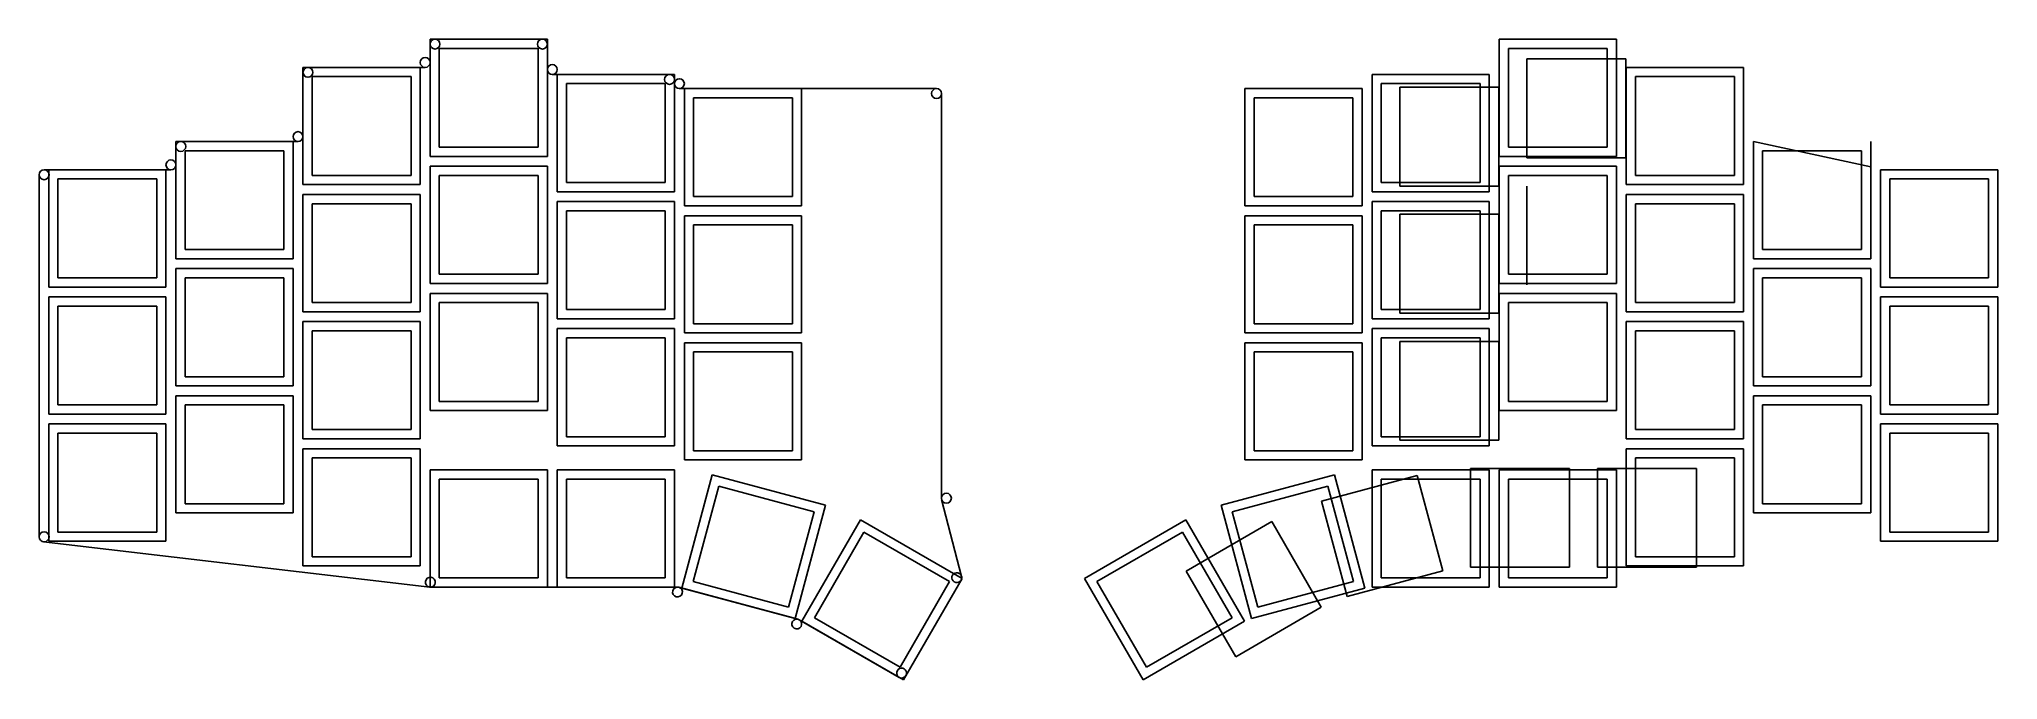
# Model space of a CAD drawing. Header units: millimetres. Extents: x 160 to 438, y -200 to -109.
import ezdxf

# ---------------------------------------------------------------- set-up
doc = ezdxf.new("R2010")
doc.units = ezdxf.units.MM

msp = doc.modelspace()

# ---------------------------------------------------------------- linework, layer by layer
for p, q in [((215.7, -125.8), (215.7, -109.2)), ((215.7, -109.2), (232.3, -109.2)), ((231, -110.5), (217, -110.5)), ((217, -110.5), (217, -124.5)), ((231, -124.5), (231, -110.5)), ((232.3, -125.8), (232.3, -109.2)), ((383.66, -109.2), (367.06, -109.2)), ((367.06, -109.2), (367.06, -125.8)), ((382.36, -110.5), (368.36, -110.5)), ((368.36, -110.5), (368.36, -124.5)), ((382.36, -124.5), (382.36, -110.5)), ((383.66, -125.8), (383.66, -109.2)), ((197.7, -129.8), (197.7, -113.2)), ((197.7, -113.2), (215, -113.2)), ((214.3, -129.8), (214.3, -113.2)), ((385, -112), (371, -112)), ((371, -112), (371, -126)), ((385, -126), (385, -112)), ((401.66, -113.2), (385.06, -113.2)), ((385.06, -113.2), (385.06, -129.8)), ((401.66, -129.8), (401.66, -113.2)), ((213, -114.5), (199, -114.5)), ((199, -114.5), (199, -128.5)), ((213, -128.5), (213, -114.5)), ((233, -114.2), (250.3, -114.2)), ((233.7, -114.2), (233.7, -130.8)), ((249, -115.5), (235, -115.5)), ((235, -115.5), (235, -129.5)), ((249, -129.5), (249, -115.5)), ((250.3, -130.8), (250.3, -114.2)), ((251, -116.2), (287.4, -116.2)), ((251.7, -116.2), (251.7, -132.8)), ((268.3, -132.8), (268.3, -116.2)), ((347.66, -116.2), (331.06, -116.2)), ((331.06, -116.2), (331.06, -132.8)), ((347.66, -132.8), (347.66, -116.2)), ((365.66, -114.2), (349.06, -114.2)), ((349.06, -114.2), (349.06, -130.8)), ((364.36, -115.5), (350.36, -115.5)), ((350.36, -115.5), (350.36, -129.5)), ((367, -116), (353, -116)), ((353, -116), (353, -130)), ((364.36, -129.5), (364.36, -115.5)), ((365.66, -130.8), (365.66, -114.2)), ((367, -130), (367, -116)), ((400.36, -114.5), (386.36, -114.5)), ((386.36, -114.5), (386.36, -128.5)), ((400.36, -128.5), (400.36, -114.5)), ((267, -117.5), (253, -117.5)), ((253, -117.5), (253, -131.5)), ((267, -131.5), (267, -117.5)), ((288.1, -174.21), (288.1, -116.9)), ((346.36, -117.5), (332.36, -117.5)), ((332.36, -117.5), (332.36, -131.5)), ((346.36, -131.5), (346.36, -117.5)), ((179.7, -140.3), (179.7, -123.7)), ((179.7, -123.7), (197, -123.7)), ((196.3, -140.3), (196.3, -123.7)), ((217, -124.5), (231, -124.5)), ((368.36, -124.5), (382.36, -124.5)), ((419.66, -127.3), (403.06, -123.7)), ((403.06, -123.7), (403.06, -140.3)), ((419.66, -140.3), (419.66, -123.7)), ((195, -125), (181, -125)), ((181, -125), (181, -139)), ((195, -139), (195, -125)), ((215.7, -125.8), (232.3, -125.8)), ((232.3, -127.2), (215.7, -127.2)), ((215.7, -127.2), (215.7, -143.8)), ((232.3, -143.8), (232.3, -127.2)), ((367.06, -125.8), (383.66, -125.8)), ((383.66, -127.2), (367.06, -127.2)), ((367.06, -127.2), (367.06, -143.8)), ((371, -126), (385, -126)), ((383.66, -143.8), (383.66, -127.2)), ((418.36, -125), (404.36, -125)), ((404.36, -125), (404.36, -139)), ((418.36, -139), (418.36, -125)), ((160.35, -179.68), (160.35, -128.4)), ((161.05, -127.7), (179, -127.7)), ((161.7, -127.7), (161.7, -144.3)), ((177, -129), (163, -129)), ((163, -129), (163, -143)), ((177, -143), (177, -129)), ((178.3, -144.3), (178.3, -127.7)), ((197.7, -129.8), (214.3, -129.8)), ((199, -128.5), (213, -128.5)), ((231, -128.5), (217, -128.5)), ((217, -128.5), (217, -142.5)), ((231, -142.5), (231, -128.5)), ((235, -129.5), (249, -129.5)), ((350.36, -129.5), (364.36, -129.5)), ((353, -130), (367, -130)), ((382.36, -128.5), (368.36, -128.5)), ((368.36, -128.5), (368.36, -142.5)), ((371, -130), (371, -144)), ((382.36, -142.5), (382.36, -128.5)), ((385.06, -129.8), (401.66, -129.8)), ((386.36, -128.5), (400.36, -128.5)), ((437.66, -127.7), (421.06, -127.7)), ((421.06, -127.7), (421.06, -144.3)), ((436.36, -129), (422.36, -129)), ((422.36, -129), (422.36, -143)), ((436.36, -143), (436.36, -129)), ((437.66, -144.3), (437.66, -127.7)), ((214.3, -131.2), (197.7, -131.2)), ((197.7, -131.2), (197.7, -147.8)), ((213, -132.5), (199, -132.5)), ((199, -132.5), (199, -146.5)), ((213, -146.5), (213, -132.5)), ((214.3, -147.8), (214.3, -131.2)), ((233.7, -130.8), (250.3, -130.8)), ((250.3, -132.2), (233.7, -132.2)), ((233.7, -132.2), (233.7, -148.8)), ((250.3, -148.8), (250.3, -132.2)), ((251.7, -132.8), (268.3, -132.8)), ((253, -131.5), (267, -131.5)), ((331.06, -132.8), (347.66, -132.8)), ((332.36, -131.5), (346.36, -131.5)), ((349.06, -130.8), (365.66, -130.8)), ((365.66, -132.2), (349.06, -132.2)), ((349.06, -132.2), (349.06, -148.8)), ((365.66, -148.8), (365.66, -132.2)), ((401.66, -131.2), (385.06, -131.2)), ((385.06, -131.2), (385.06, -147.8)), ((400.36, -132.5), (386.36, -132.5)), ((386.36, -132.5), (386.36, -146.5)), ((400.36, -146.5), (400.36, -132.5)), ((401.66, -147.8), (401.66, -131.2)), ((249, -133.5), (235, -133.5)), ((235, -133.5), (235, -147.5)), ((249, -147.5), (249, -133.5)), ((268.3, -134.2), (251.7, -134.2)), ((251.7, -134.2), (251.7, -150.8)), ((267, -135.5), (253, -135.5)), ((253, -135.5), (253, -149.5)), ((267, -149.5), (267, -135.5)), ((268.3, -150.8), (268.3, -134.2)), ((347.66, -134.2), (331.06, -134.2)), ((331.06, -134.2), (331.06, -150.8)), ((346.36, -135.5), (332.36, -135.5)), ((332.36, -135.5), (332.36, -149.5)), ((346.36, -149.5), (346.36, -135.5)), ((347.66, -150.8), (347.66, -134.2)), ((364.36, -133.5), (350.36, -133.5)), ((350.36, -133.5), (350.36, -147.5)), ((367, -134), (353, -134)), ((353, -134), (353, -148)), ((364.36, -147.5), (364.36, -133.5)), ((367, -148), (367, -134)), ((179.7, -140.3), (196.3, -140.3)), ((181, -139), (195, -139)), ((403.06, -140.3), (419.66, -140.3)), ((404.36, -139), (418.36, -139)), ((163, -143), (177, -143)), ((196.3, -141.7), (179.7, -141.7)), ((179.7, -141.7), (179.7, -158.3)), ((195, -143), (181, -143)), ((181, -143), (181, -157)), ((195, -157), (195, -143)), ((196.3, -158.3), (196.3, -141.7)), ((215.7, -143.8), (232.3, -143.8)), ((217, -142.5), (231, -142.5)), ((367.06, -143.8), (383.66, -143.8)), ((368.36, -142.5), (382.36, -142.5)), ((419.66, -141.7), (403.06, -141.7)), ((403.06, -141.7), (403.06, -158.3)), ((418.36, -143), (404.36, -143)), ((404.36, -143), (404.36, -157)), ((418.36, -157), (418.36, -143)), ((419.66, -158.3), (419.66, -141.7)), ((422.36, -143), (436.36, -143)), ((161.7, -144.3), (178.3, -144.3)), ((178.3, -145.7), (161.7, -145.7)), ((161.7, -145.7), (161.7, -162.3)), ((178.3, -162.3), (178.3, -145.7)), ((199, -146.5), (213, -146.5)), ((232.3, -145.2), (215.7, -145.2)), ((215.7, -145.2), (215.7, -161.8)), ((231, -146.5), (217, -146.5)), ((217, -146.5), (217, -160.5)), ((231, -160.5), (231, -146.5)), ((232.3, -161.8), (232.3, -145.2)), ((383.66, -145.2), (367.06, -145.2)), ((367.06, -145.2), (367.06, -161.8)), ((382.36, -146.5), (368.36, -146.5)), ((368.36, -146.5), (368.36, -160.5)), ((382.36, -160.5), (382.36, -146.5)), ((383.66, -161.8), (383.66, -145.2)), ((386.36, -146.5), (400.36, -146.5)), ((421.06, -144.3), (437.66, -144.3)), ((437.66, -145.7), (421.06, -145.7)), ((421.06, -145.7), (421.06, -162.3)), ((437.66, -162.3), (437.66, -145.7)), ((177, -147), (163, -147)), ((163, -147), (163, -161)), ((177, -161), (177, -147)), ((197.7, -147.8), (214.3, -147.8)), ((214.3, -149.2), (197.7, -149.2)), ((197.7, -149.2), (197.7, -165.8)), ((214.3, -165.8), (214.3, -149.2)), ((233.7, -148.8), (250.3, -148.8)), ((235, -147.5), (249, -147.5)), ((253, -149.5), (267, -149.5)), ((332.36, -149.5), (346.36, -149.5)), ((349.06, -148.8), (365.66, -148.8)), ((350.36, -147.5), (364.36, -147.5)), ((353, -148), (367, -148)), ((385.06, -147.8), (401.66, -147.8)), ((401.66, -149.2), (385.06, -149.2)), ((385.06, -149.2), (385.06, -165.8)), ((401.66, -165.8), (401.66, -149.2)), ((436.36, -147), (422.36, -147)), ((422.36, -147), (422.36, -161)), ((436.36, -161), (436.36, -147)), ((213, -150.5), (199, -150.5)), ((199, -150.5), (199, -164.5)), ((213, -164.5), (213, -150.5)), ((250.3, -150.2), (233.7, -150.2)), ((233.7, -150.2), (233.7, -166.8)), ((249, -151.5), (235, -151.5)), ((235, -151.5), (235, -165.5)), ((249, -165.5), (249, -151.5)), ((250.3, -166.8), (250.3, -150.2)), ((251.7, -150.8), (268.3, -150.8)), ((268.3, -152.2), (251.7, -152.2)), ((251.7, -152.2), (251.7, -168.8)), ((268.3, -168.8), (268.3, -152.2)), ((331.06, -150.8), (347.66, -150.8)), ((347.66, -152.2), (331.06, -152.2)), ((331.06, -152.2), (331.06, -168.8)), ((347.66, -168.8), (347.66, -152.2)), ((365.66, -150.2), (349.06, -150.2)), ((349.06, -150.2), (349.06, -166.8)), ((364.36, -151.5), (350.36, -151.5)), ((350.36, -151.5), (350.36, -165.5)), ((367, -152), (353, -152)), ((353, -152), (353, -166)), ((364.36, -165.5), (364.36, -151.5)), ((365.66, -166.8), (365.66, -150.2)), ((367, -166), (367, -152)), ((400.36, -150.5), (386.36, -150.5)), ((386.36, -150.5), (386.36, -164.5)), ((400.36, -164.5), (400.36, -150.5)), ((267, -153.5), (253, -153.5)), ((253, -153.5), (253, -167.5)), ((267, -167.5), (267, -153.5)), ((346.36, -153.5), (332.36, -153.5)), ((332.36, -153.5), (332.36, -167.5)), ((346.36, -167.5), (346.36, -153.5)), ((181, -157), (195, -157)), ((404.36, -157), (418.36, -157)), ((179.7, -158.3), (196.3, -158.3)), ((196.3, -159.7), (179.7, -159.7)), ((179.7, -159.7), (179.7, -176.3)), ((196.3, -176.3), (196.3, -159.7)), ((217, -160.5), (231, -160.5)), ((368.36, -160.5), (382.36, -160.5)), ((403.06, -158.3), (419.66, -158.3)), ((419.66, -159.7), (403.06, -159.7)), ((403.06, -159.7), (403.06, -176.3)), ((419.66, -176.3), (419.66, -159.7)), ((161.7, -162.3), (178.3, -162.3)), ((163, -161), (177, -161)), ((195, -161), (181, -161)), ((181, -161), (181, -175)), ((195, -175), (195, -161)), ((215.7, -161.8), (232.3, -161.8)), ((367.06, -161.8), (383.66, -161.8)), ((418.36, -161), (404.36, -161)), ((404.36, -161), (404.36, -175)), ((418.36, -175), (418.36, -161)), ((421.06, -162.3), (437.66, -162.3)), ((422.36, -161), (436.36, -161)), ((178.3, -163.7), (161.7, -163.7)), ((161.7, -163.7), (161.7, -180.3)), ((177, -165), (163, -165)), ((163, -165), (163, -179)), ((177, -179), (177, -165)), ((178.3, -180.3), (178.3, -163.7)), ((197.7, -165.8), (214.3, -165.8)), ((199, -164.5), (213, -164.5)), ((235, -165.5), (249, -165.5)), ((350.36, -165.5), (364.36, -165.5)), ((353, -166), (367, -166)), ((385.06, -165.8), (401.66, -165.8)), ((386.36, -164.5), (400.36, -164.5)), ((437.66, -163.7), (421.06, -163.7)), ((421.06, -163.7), (421.06, -180.3)), ((436.36, -165), (422.36, -165)), ((422.36, -165), (422.36, -179)), ((436.36, -179), (436.36, -165)), ((437.66, -180.3), (437.66, -163.7)), ((214.3, -167.2), (197.7, -167.2)), ((197.7, -167.2), (197.7, -183.8)), ((213, -168.5), (199, -168.5)), ((199, -168.5), (199, -182.5)), ((213, -182.5), (213, -168.5)), ((214.3, -183.8), (214.3, -167.2)), ((233.7, -166.8), (250.3, -166.8)), ((251.7, -168.8), (268.3, -168.8)), ((253, -167.5), (267, -167.5)), ((331.06, -168.8), (347.66, -168.8)), ((332.36, -167.5), (346.36, -167.5)), ((349.06, -166.8), (365.66, -166.8)), ((401.66, -167.2), (385.06, -167.2)), ((385.06, -167.2), (385.06, -183.8)), ((400.36, -168.5), (386.36, -168.5)), ((386.36, -168.5), (386.36, -182.5)), ((400.36, -182.5), (400.36, -168.5)), ((401.66, -183.8), (401.66, -167.2)), ((232.3, -170.2), (215.7, -170.2)), ((215.7, -170.2), (215.7, -186.8)), ((231, -171.5), (217, -171.5)), ((217, -171.5), (217, -185.5)), ((231, -185.5), (231, -171.5)), ((232.3, -186.8), (232.3, -170.2)), ((250.3, -170.2), (233.7, -170.2)), ((233.7, -170.2), (233.7, -186.8)), ((249, -171.5), (235, -171.5)), ((235, -171.5), (235, -185.5)), ((249, -185.5), (249, -171.5)), ((250.3, -186.8), (250.3, -170.2)), ((255.64, -170.9), (251.34, -186.94)), ((271.67, -175.2), (255.64, -170.9)), ((343.73, -170.9), (327.69, -175.2)), ((355.44, -170.99), (341.92, -174.62)), ((348.02, -186.94), (343.73, -170.9)), ((365.66, -170.2), (349.06, -170.2)), ((349.06, -170.2), (349.06, -186.8)), ((364.36, -171.5), (350.36, -171.5)), ((350.36, -171.5), (350.36, -185.5)), ((359.07, -184.52), (355.44, -170.99)), ((377, -170), (363, -170)), ((363, -170), (363, -184)), ((364.36, -185.5), (364.36, -171.5)), ((365.66, -186.8), (365.66, -170.2)), ((383.66, -170.2), (367.06, -170.2)), ((367.06, -170.2), (367.06, -186.8)), ((382.36, -171.5), (368.36, -171.5)), ((368.36, -171.5), (368.36, -185.5)), ((377, -184), (377, -170)), ((395, -170), (381, -170)), ((381, -170), (381, -184)), ((382.36, -185.5), (382.36, -171.5)), ((383.66, -186.8), (383.66, -170.2)), ((395, -184), (395, -170)), ((256.56, -172.49), (252.93, -186.02)), ((270.08, -176.12), (256.56, -172.49)), ((288.12, -174.39), (290.95, -185.28)), ((342.81, -172.49), (329.28, -176.12)), ((341.92, -174.62), (345.55, -188.14)), ((346.43, -186.02), (342.81, -172.49)), ((179.7, -176.3), (196.3, -176.3)), ((181, -175), (195, -175)), ((266.45, -189.64), (270.08, -176.12)), ((267.37, -191.23), (271.67, -175.2)), ((276.64, -177.26), (268.34, -191.63)), ((291.02, -185.56), (276.64, -177.26)), ((322.72, -177.26), (308.34, -185.56)), ((331.02, -191.63), (322.72, -177.26)), ((327.69, -175.2), (331.99, -191.23)), ((329.28, -176.12), (332.91, -189.64)), ((403.06, -176.3), (419.66, -176.3)), ((404.36, -175), (418.36, -175)), ((163, -179), (177, -179)), ((277.12, -179.03), (270.12, -191.16)), ((289.24, -186.03), (277.12, -179.03)), ((322.24, -179.03), (310.12, -186.03)), ((329.24, -191.16), (322.24, -179.03)), ((334.88, -177.53), (322.76, -184.53)), ((341.88, -189.66), (334.88, -177.53)), ((422.36, -179), (436.36, -179)), ((160.97, -180.37), (215.66, -186.8)), ((161.7, -180.3), (178.3, -180.3)), ((199, -182.5), (213, -182.5)), ((386.36, -182.5), (400.36, -182.5)), ((421.06, -180.3), (437.66, -180.3)), ((197.7, -183.8), (214.3, -183.8)), ((217, -185.5), (231, -185.5)), ((235, -185.5), (249, -185.5)), ((282.72, -199.93), (291.02, -185.56)), ((308.34, -185.56), (316.64, -199.93)), ((322.76, -184.53), (329.76, -196.66)), ((345.55, -188.14), (359.07, -184.52)), ((350.36, -185.5), (364.36, -185.5)), ((363, -184), (377, -184)), ((368.36, -185.5), (382.36, -185.5)), ((381, -184), (395, -184)), ((385.06, -183.8), (401.66, -183.8)), ((215.7, -186.8), (250.73, -186.8)), ((250.91, -186.82), (267.79, -191.35)), ((251.34, -186.94), (267.37, -191.23)), ((252.93, -186.02), (266.45, -189.64)), ((282.24, -198.16), (289.24, -186.03)), ((310.12, -186.03), (317.12, -198.16)), ((331.99, -191.23), (348.02, -186.94)), ((332.91, -189.64), (346.43, -186.02)), ((349.06, -186.8), (365.66, -186.8)), ((367.06, -186.8), (383.66, -186.8)), ((270.12, -191.16), (282.24, -198.16)), ((317.12, -198.16), (329.24, -191.16)), ((329.76, -196.66), (341.88, -189.66)), ((267.96, -191.42), (282.11, -199.58)), ((268.34, -191.63), (282.72, -199.93)), ((316.64, -199.93), (331.02, -191.63))]:
    msp.add_line(p, q)
for centre, start, end in [((216.4, -109.9), 90, 450), ((231.6, -109.9), 0, 360), ((198.4, -113.9), 90, 450), ((215, -112.5), 270, 630), ((233, -113.5), 180, 540), ((249.6, -114.9), 0, 360), ((251, -115.5), 180, 540), ((287.4, -116.9), 0, 360), ((180.4, -124.4), 90, 450), ((197, -123), 270, 630), ((179, -127), 270, 630), ((161.05, -128.4), 90, 450), ((288.8, -174.21), 180, 540), ((161.05, -179.68), 180, 540), ((215.74, -186.1), 263.3022, 623.3022), ((290.27, -185.46), 330, 690), ((250.73, -187.5), 75.0032, 435.0032), ((267.61, -192.02), 60.0033, 420.0033), ((282.46, -198.98), 240.0033, 600.0033)]:
    msp.add_arc(centre, 0.7, start, end)

doc.saveas('drawing.dxf')
